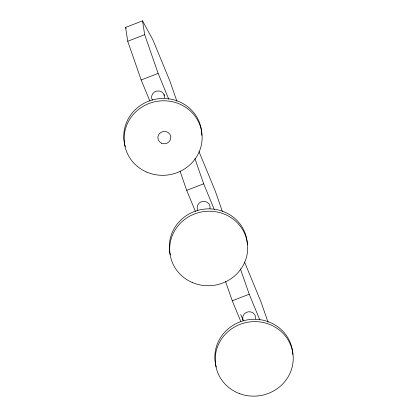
<?xml version="1.0" encoding="UTF-8"?>
<svg xmlns="http://www.w3.org/2000/svg" width="417" height="417" viewBox="0 0 417 417"><rect width="100%" height="100%" fill="white"/><g stroke="black" fill="none" stroke-linecap="round" stroke-linejoin="round"><path stroke-width="0.63" d="M149.859 101.018L141.175 79.965L127.732 41.262L125.59 27.428L142.541 20.85L152.956 39.99L169.828 80.888L176.871 101.164M127.732 41.262L144.683 34.684L142.541 20.85M141.175 79.965L158.126 73.387L144.683 34.684M195.401 211.429L186.717 190.381L203.673 183.798L194.921 158.611M240.698 321.241L232.259 300.793L249.215 294.214L240.39 268.814M125.59 27.428L126.2 28.554M198.998 151.606L215.37 191.304L222.412 211.575M244.539 262.017L260.912 301.715L268.058 322.273M158.126 73.387L168.796 99.251M203.673 183.798L214.338 209.662M249.215 294.214L259.817 319.922M240.708 314.46L243.361 320.887M225.54 281.439L232.259 300.793M180.102 171.335L186.717 190.381M152.429 100.273A6.51 6.203 -8.8 0 1 156.828 91.052A6.51 6.203 -8.8 0 1 164.538 97.823M164.225 94.602A6.51 6.203 -8.8 0 1 164.1 95.926M125.319 146.664A39.057 37.228 -8.8 0 1 157.334 98.892A39.057 37.228 -8.8 0 1 201.792 135.317M197.762 210.293A6.51 6.203 -8.8 0 1 202.829 201.385A6.51 6.203 -8.8 0 1 210.006 208.672M170.256 254.844A39.057 37.228 -8.8 0 1 203.444 209.225A39.057 37.228 -8.8 0 1 247.317 244.508M243.116 320.303A6.51 6.203 -8.8 0 1 248.506 311.78A6.51 6.203 -8.8 0 1 255.585 318.906M216.267 367.023A39.057 37.228 -8.8 0 1 247.828 319.808A39.057 37.228 -8.8 0 1 292.849 354.513M146.914 172.174A39.057 37.228 -8.8 0 0 201.979 133.998A39.057 37.228 -8.8 0 0 140.524 107.998A39.057 37.228 -8.8 0 0 146.914 172.174M161.603 143.255A6.51 6.203 -8.8 0 0 170.829 136.953A6.51 6.203 -8.8 0 0 160.618 132.554A6.51 6.203 -8.8 0 0 161.603 143.255M192.456 282.585A39.057 37.228 -8.8 0 0 247.521 244.409A39.057 37.228 -8.8 0 0 186.071 218.414A39.057 37.228 -8.8 0 0 192.456 282.585M239.785 393.705A39.057 37.228 -8.8 0 0 292.833 352.985A39.057 37.228 -8.8 0 0 230.059 329.956A39.057 37.228 -8.8 0 0 239.785 393.705"/></g></svg>
